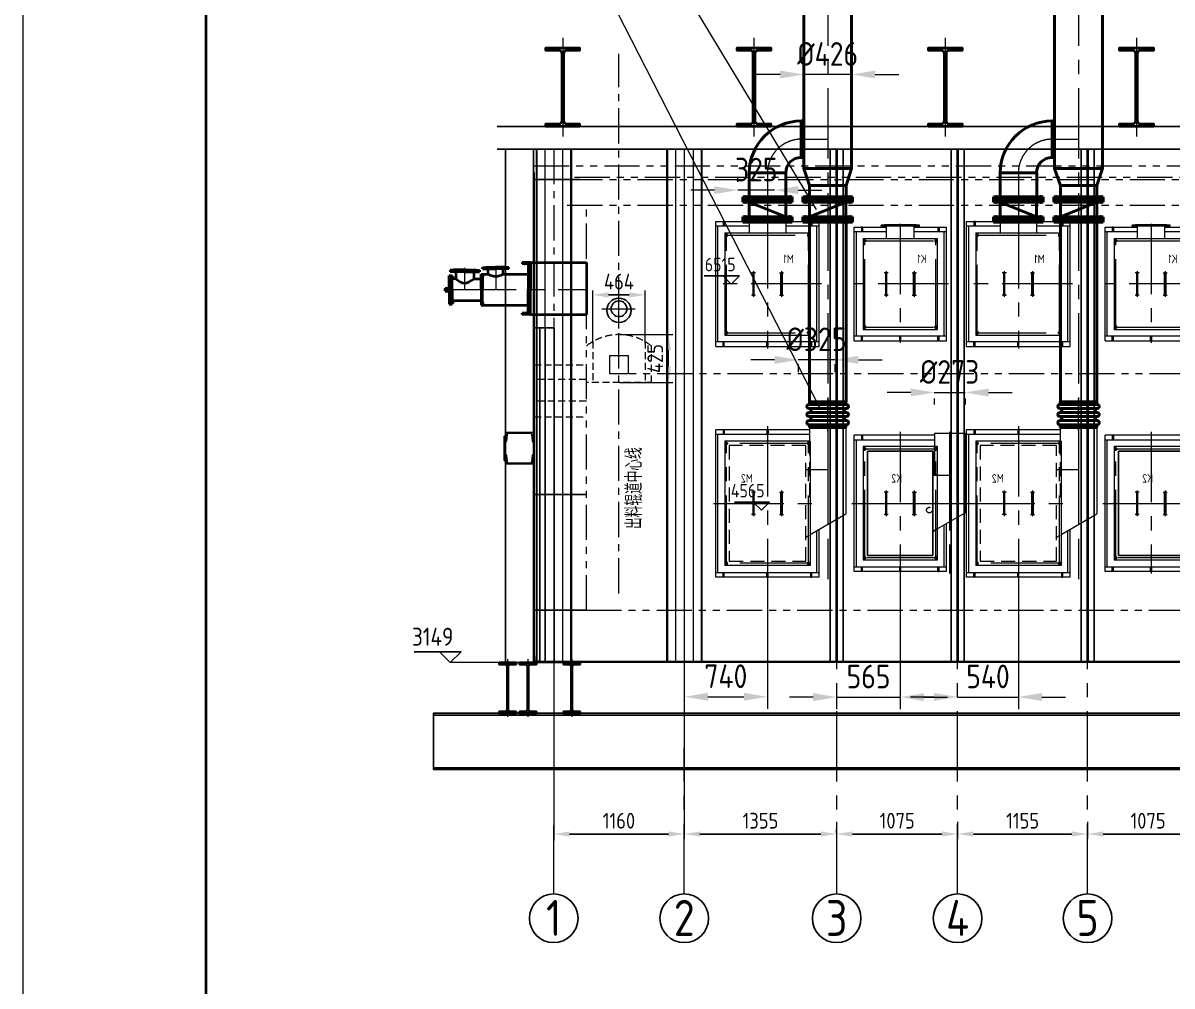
# Model space of a CAD drawing. Header units: millimetres. Extents: x 188205 to 604756, y -401673 to 15123.
# Drawn here: x 342389 to 352602, y -213752 to -205191 of the extents above; entities that cross this region are included whole.
import ezdxf
from ezdxf.enums import TextEntityAlignment as Align

# ---------------------------------------------------------------- set-up
doc = ezdxf.new("R2010")
doc.units = ezdxf.units.MM
doc.header["$LTSCALE"] = 500
for name, pattern in [('CENTER', [2, 1.25, -0.25, 0.25, -0.25]), ('CONTINOUS', [0]), ('DASHED2', [0.375, 0.25, -0.125]), ('DASHEDX2', [38.1, 25.4, -12.7]), ('PHANTOM2', [1.25, 0.625, -0.125, 0.125, -0.125, 0.125, -0.125])]:
    doc.linetypes.add(name, pattern=pattern)
for name, color, linetype, lineweight in [('2D', 4, 'PHANTOM2', 20), ('BIAOZHU', 3, 'Continuous', 25), ('gas', 2, 'Continuous', 50), ('POU', 4, 'Continuous', 20), ('SHI', 7, 'Continuous', 40), ('SW', 8, 'Continuous', 20), ('WEN', 3, 'Continuous', 20), ('XI', 2, 'Continuous', 20), ('XU', 6, 'DASHED2', 20), ('ZHONG', 1, 'CENTER', 20), ('中心线', 1, 'CENTER', 18), ('虚线', 3, 'DASHEDX2', 25)]:
    doc.layers.add(name, color=color, linetype=linetype, lineweight=lineweight)
doc.layers.add('GB', color=3, linetype='Continuous')
doc.layers.add('HAN', color=9, linetype='Continuous')
doc.styles.add('GB', font='gbenor.shx', dxfattribs={"bigfont": 'gbcbig.shx'})
doc.dimstyles.new('ISO-25$0', dxfattribs={"dimscale": 40, "dimtxt": 3.5, "dimasz": 3.5, "dimexe": 1, "dimexo": 0.2, "dimgap": 1.2, "dimtad": 1, "dimtoh": 1, "dimdec": 1, "dimzin": 9, "dimdsep": 46, "dimtxsty": 'GB', "dimcen": 0, "dimclrd": 3, "dimclre": 3, "dimclrt": 256, "dimadec": 0, "dimazin": 2, "dimtfac": 1, "dimtdec": 1, "dimtix": 1, "dimtmove": 0, "dimatfit": 3, "dimldrblk": 'DOTSMALL', "dimfxl": 0, "dimlwd": -1, "dimlwe": 20, "dimarcsym": 0})
doc.dimstyles.new('ISO-60', dxfattribs={"dimscale": 60, "dimtxt": 3.5, "dimasz": 3.5, "dimexe": 1.8, "dimexo": 1.25, "dimgap": 1.3, "dimtad": 1, "dimrnd": 1, "dimdsep": 46, "dimtxsty": 'GB', "dimcen": 0, "dimclrd": 3, "dimclre": 3, "dimclrt": 256, "dimadec": 0, "dimazin": 0, "dimtfac": 1, "dimtix": 1, "dimtmove": 0, "dimatfit": 3, "dimldrblk": 'DOTSMALL', "dimfxl": 0, "dimlwd": 20, "dimlwe": 20, "dimarcsym": 0})
pattern_1 = [(45, (-1073.1666, -462.3768), (-2.245064, 2.245064), [])]
pattern_2 = [(45, (-3886.8455, -2451.773), (-2.245064, 2.245064), [])]

# ---------------------------------------------------------------- blocks, each defined once
blk = doc.blocks.new('A$C6E0666DE')
at = {"layer": '2D'}
for p, q in [((756, 457), (750, 457)), ((756, 57), (750, 57))]:
    blk.add_line(p, q, dxfattribs=at)
at = {"layer": 'GB', "color": 1, "linetype": 'CENTER'}
blk.add_line((0, 247), (18, 247), dxfattribs=at)
at = {"layer": 'SHI'}
for p, q in [((45, 419), (45, 404)), ((175, 419), (45, 419)), ((75, 422), (72, 419)), ((175, 422), (75, 422)), ((175, 422), (275, 422)), ((175, 419), (305, 419)), ((275, 422), (278, 419)), ((305, 419), (305, 404)), ((333, 431), (333, 445)), ((333, 445), (450, 445)), ((333, 431), (450, 431)), ((361, 445), (363, 447)), ((363, 447), (450, 447)), ((384, 383), (384, 431)), ((538, 447), (450, 447)), ((568, 445), (450, 445)), ((568, 431), (450, 431)), ((517, 383), (517, 431)), ((540, 445), (538, 447)), ((568, 431), (568, 445)), ((760, 487), (685, 487)), ((685, 487), (685, 475)), ((738, 475), (685, 475)), ((738, 475), (738, 247)), ((750, 487), (750, 247)), ((760, 487), (1256, 487)), ((760, 487), (760, 247)), ((1256, 487), (1256, 27)), ((38, 247), (38, 374)), ((38, 374), (62, 374)), ((175, 404), (45, 404)), ((48, 247), (48, 374)), ((50, 247), (50, 374)), ((62, 247), (62, 374)), ((96, 344), (62, 344)), ((96, 404), (96, 344)), ((175, 404), (305, 404)), ((255, 404), (255, 344)), ((255, 344), (320, 344)), ((320, 247), (320, 383)), ((320, 383), (330, 383)), ((330, 247), (330, 383)), ((330, 247), (330, 383)), ((330, 247), (330, 374)), ((332, 383), (332, 247)), ((332, 383), (384, 383)), ((332, 359), (332, 374)), ((517, 383), (738, 383)), ((1, 258), (2, 260)), ((1, 258), (1, 247)), ((1, 236), (1, 247)), ((1, 236), (2, 233)), ((2, 260), (7, 260)), ((2, 233), (7, 233)), ((8, 258), (7, 260)), ((8, 236), (7, 233)), ((8, 260), (38, 260)), ((8, 247), (8, 260)), ((8, 233), (8, 247)), ((8, 233), (38, 233)), ((38, 247), (38, 119)), ((48, 247), (48, 119)), ((50, 247), (50, 119)), ((62, 247), (62, 119)), ((320, 247), (320, 110)), ((330, 247), (330, 110)), ((330, 247), (330, 110)), ((330, 247), (330, 120)), ((332, 110), (332, 247)), ((738, 39), (738, 247)), ((760, 27), (760, 247)), ((38, 119), (62, 119)), ((62, 150), (320, 150)), ((320, 110), (330, 110)), ((332, 135), (332, 120)), ((332, 110), (738, 110)), ((738, 39), (685, 39)), ((685, 27), (685, 39)), ((760, 27), (685, 27)), ((750, 27), (750, 99)), ((760, 27), (1256, 27))]:
    blk.add_line(p, q, dxfattribs=at)
for points in [[(96, 344), (175, 303), (255, 344)], [(384, 383), (450, 366), (517, 383)]]:
    blk.add_spline(points, degree=3, dxfattribs=at)
at = {"layer": 'ZHONG'}
for p, q in [((63, 426), (63, 396)), ((175, 247), (175, 440)), ((288, 426), (288, 396)), ((450, 459), (450, 247)), ((6, 247), (1268, 247))]:
    blk.add_line(p, q, dxfattribs=at)
at = {"layer": 'ZHONG', "ltscale": 0.2}
for p, q in [((350, 424), (350, 451)), ((550, 424), (550, 451)), ((28, 362), (81, 362)), ((311, 367), (349, 367)), ((28, 132), (81, 132)), ((311, 127), (349, 127))]:
    blk.add_line(p, q, dxfattribs=at)
at = {"layer": 'ZHONG', "ltscale": 0.3}
for p, q in [((705, 497), (705, 464)), ((705, 17), (705, 50))]:
    blk.add_line(p, q, dxfattribs=at)
blk = doc.blocks.new('zll')
at = {"layer": 'SHI'}
blk.add_lwpolyline([(166972, 60829), (166897, 60829), (166897, 60843), (166948, 60843, 0.414214), (166968, 60863), (166968, 61245, 0.414214), (166948, 61265), (166897, 61265), (166897, 61279), (166972, 61279), (167047, 61279), (167047, 61265), (166997, 61265, 0.414214), (166977, 61245), (166977, 60863, 0.414214), (166997, 60843), (167047, 60843), (167047, 60829)], format="xyb", close=True, dxfattribs=at)
at = {"layer": 'ZHONG'}
blk.add_line((166972, 61311), (166972, 60797), dxfattribs=at)
blk = doc.blocks.new('*D599')
at = {"layer": 'BIAOZHU', "color": 3, "linetype": 'ByBlock', "lineweight": 20}
for p, q in [((347454, -208036), (347454, -207568)), ((347918, -208036), (347918, -207568))]:
    blk.add_line(p, q, dxfattribs=at)
at = {"layer": 'BIAOZHU', "color": 3}
blk.add_line((347778, -207608), (347594, -207608), dxfattribs=at)
for points in [[(347594, -207585), (347594, -207632), (347454, -207608)], [(347778, -207585), (347778, -207632), (347918, -207608)]]:
    blk.add_solid(points, dxfattribs=at)
at = {"layer": 'Defpoints', "color": 0}
for p in [(347454, -207608), (347454, -208044), (347918, -208044)]:
    blk.add_point(p, dxfattribs=at)
at = {"layer": 'BIAOZHU', "insert": (347686, -207490), "char_height": 140, "attachment_point": 5, "style": 'GB'}
blk.add_mtext('464', dxfattribs=at)
blk = doc.blocks.new('_DotSmall')
at = {"color": 0, "linetype": 'ByBlock', "const_width": 0.5}
blk.add_lwpolyline([(-0.0625, 0, 1), (0.0625, 0, 1)], format="xyb", close=True, dxfattribs=at)
blk = doc.blocks.new('dl')
at = {"layer": 'SHI'}
blk.add_lwpolyline([(168936, 74025), (169086, 74025), (169086, 74049), (168970, 74049, -0.414214), (168942, 74077), (168942, 74673, -0.414214), (168970, 74701), (169086, 74701), (169086, 74725), (168936, 74725), (168786, 74725), (168786, 74701), (168901, 74701, -0.414214), (168929, 74673), (168929, 74077, -0.414214), (168901, 74049), (168786, 74049), (168786, 74025)], format="xyb", close=True, dxfattribs=at)
at = {"layer": 'ZHONG'}
blk.add_line((168936, 74813), (168936, 73935), dxfattribs=at)
blk = doc.blocks.new('*D604')
at = {"layer": 'Defpoints', "color": 0}
for p in [(347686, -207961), (348126, -207961), (347686, -208386)]:
    blk.add_point(p, dxfattribs=at)
at = {"layer": 'WEN', "color": 3, "linetype": 'ByBlock', "lineweight": 20}
for p, q in [((347694, -207961), (348166, -207961)), ((347694, -208386), (348166, -208386))]:
    blk.add_line(p, q, dxfattribs=at)
at = {"layer": 'WEN', "color": 3}
blk.add_line((348126, -208246), (348126, -208101), dxfattribs=at)
for points in [[(348103, -208101), (348149, -208101), (348126, -207961)], [(348103, -208246), (348149, -208246), (348126, -208386)]]:
    blk.add_solid(points, dxfattribs=at)
at = {"layer": 'WEN', "insert": (348008, -208174), "char_height": 140, "attachment_point": 5, "rotation": 90, "style": 'GB'}
blk.add_mtext('425', dxfattribs=at)
blk = doc.blocks.new('A$C057B138B')
for p, q in [((545, 841), (545, -3715)), ((552, 841), (552, -3715)), ((623, 841), (623, -3715)), ((781, 841), (781, -3715)), ((852, 841), (852, -3715)), ((859, 841), (859, -3715))]:
    blk.add_line(p, q)
at = {"layer": 'ZHONG', "color": 1, "ltscale": 0.5}
blk.add_line((702, 841), (702, -3715), dxfattribs=at)
blk = doc.blocks.new('A$C74004488')
at = {"layer": 'WEN'}
for p, q in [((0, 4556), (314, 4556)), ((0, 0), (314, 0))]:
    blk.add_line(p, q, dxfattribs=at)
blk.add_blockref('A$C057B138B', (-545, 3715))
blk = doc.blocks.new('A$C2D085787')
for p, q in [((-146, 1249), (-146, 539)), ((127, 1249), (-146, 1249)), ((127, 1249), (127, 1128)), ((127, 1229), (430, 1229)), ((430, 1229), (840, 1229)), ((765, 1229), (765, 1189)), ((765, 1229), (775, 1229)), ((775, 1229), (775, 1189)), ((840, 19), (840, 1229)), ((101, 1128), (101, 120)), ((101, 1128), (759, 1128)), ((430, 1189), (127, 1189)), ((840, 1189), (430, 1189)), ((759, 1128), (759, 120)), ((765, 1199), (775, 1199)), ((820, 59), (820, 1189)), ((101, 874), (-9, 874)), ((-9, 874), (-9, 460)), ((101, 396), (-146, 539)), ((20, 19), (20, 443)), ((40, 59), (40, 432)), ((101, 120), (759, 120)), ((840, 59), (20, 59)), ((20, 19), (840, 19)), ((85, 19), (85, 59)), ((95, 49), (85, 49)), ((95, 19), (85, 19)), ((95, 19), (95, 59)), ((425, 19), (425, 59)), ((425, 49), (435, 49)), ((425, 19), (435, 19)), ((435, 19), (435, 59)), ((765, 19), (765, 59)), ((765, 49), (775, 49)), ((765, 19), (775, 19)), ((775, 19), (775, 59))]:
    blk.add_line(p, q)
for points in [[(106, 1112), (115, 1117), (124, 1112), (124, 1102), (115, 1097), (106, 1102)], [(106, 136), (115, 131), (124, 136), (124, 146), (115, 151), (106, 146)], [(754, 136), (745, 131), (736, 136), (736, 146), (745, 151), (754, 146)]]:
    blk.add_lwpolyline(points, close=True)
for points in [[(745, 1117), (736, 1112), (736, 1102), (745, 1097)], [(745, 1117), (754, 1112), (754, 1102), (745, 1097)]]:
    blk.add_lwpolyline(points)
for centre in [(115, 1107), (745, 1107), (115, 141), (745, 141)]:
    blk.add_circle(centre, 9)
at = {"layer": 'SW'}
for p, q in [((299, 724), (299, 524)), ((311, 524), (311, 724)), ((549, 524), (549, 724)), ((561, 724), (561, 524))]:
    blk.add_line(p, q, dxfattribs=at)
for centre, start, end in [((305, 724), 0, 180), ((555, 724), 0, 180), ((305, 524), 180, 0), ((555, 524), 180, 0)]:
    blk.add_arc(centre, 6, start, end, dxfattribs=at)
at = {"layer": 'ZHONG'}
for p, q in [((-9, 1259), (-9, 0)), ((430, 1259), (430, 0)), ((115, 120), (115, 1128)), ((115, 1092), (115, 1127)), ((745, 120), (745, 1128)), ((745, 1092), (745, 1127)), ((101, 1107), (745, 1107)), ((323, 724), (287, 724)), ((305, 738), (305, 510)), ((537, 724), (573, 724)), ((555, 738), (555, 510)), ((429, 624), (-146, 624)), ((860, 624), (15, 624)), ((323, 524), (287, 524)), ((537, 524), (573, 524)), ((101, 141), (745, 141)), ((115, 156), (115, 120)), ((745, 156), (745, 120))]:
    blk.add_line(p, q, dxfattribs=at)
at = {"layer": '虚线'}
for p, q in [((127, 1123), (127, 874)), ((140, 874), (105, 874)), ((140, 374), (106, 393))]:
    blk.add_line(p, q, dxfattribs=at)
blk.add_lwpolyline([(140, 159), (140, 1089), (720, 1089), (720, 159)], close=True, dxfattribs=at)
at = {"layer": 'BIAOZHU', "style": 'GB'}
blk.add_text('K2', height=75, dxfattribs=at).set_placement((413, 809))
blk = doc.blocks.new('A$C16F912A5')
for p, q in [((-217, 1349), (-217, 580)), ((108, 1349), (-217, 1349)), ((108, 1349), (108, 1228)), ((108, 1329), (480, 1329)), ((475, 1329), (475, 1289)), ((475, 1329), (485, 1329)), ((480, 1329), (940, 1329)), ((485, 1329), (485, 1289)), ((865, 1329), (865, 1289)), ((865, 1329), (875, 1329)), ((875, 1329), (875, 1289)), ((940, 19), (940, 1329)), ((101, 1228), (101, 120)), ((101, 1228), (859, 1228)), ((480, 1289), (108, 1289)), ((475, 1299), (485, 1299)), ((940, 1289), (480, 1289)), ((859, 1228), (859, 120)), ((865, 1299), (875, 1299)), ((920, 59), (920, 1289)), ((108, 974), (-55, 974)), ((-55, 974), (-55, 487)), ((101, 396), (-217, 580)), ((20, 19), (20, 443)), ((40, 59), (40, 432)), ((101, 120), (859, 120)), ((940, 59), (20, 59)), ((20, 19), (940, 19)), ((85, 19), (85, 59)), ((95, 49), (85, 49)), ((95, 19), (85, 19)), ((95, 19), (95, 59)), ((475, 19), (475, 59)), ((475, 49), (485, 49)), ((475, 19), (485, 19)), ((485, 19), (485, 59)), ((865, 19), (865, 59)), ((865, 49), (875, 49)), ((865, 19), (875, 19)), ((875, 19), (875, 59))]:
    blk.add_line(p, q)
for points in [[(106, 1212), (115, 1217), (124, 1212), (124, 1202), (115, 1197), (106, 1202)], [(106, 136), (115, 131), (124, 136), (124, 146), (115, 151), (106, 146)], [(854, 136), (845, 131), (836, 136), (836, 146), (845, 151), (854, 146)]]:
    blk.add_lwpolyline(points, close=True)
for points in [[(845, 1217), (836, 1212), (836, 1202), (845, 1197)], [(845, 1217), (854, 1212), (854, 1202), (845, 1197)]]:
    blk.add_lwpolyline(points)
for centre in [(115, 1207), (845, 1207), (115, 141), (845, 141)]:
    blk.add_circle(centre, 9)
at = {"layer": 'SW'}
for p, q in [((349, 774), (349, 574)), ((361, 574), (361, 774)), ((599, 574), (599, 774)), ((611, 774), (611, 574))]:
    blk.add_line(p, q, dxfattribs=at)
for centre, start, end in [((355, 774), 0, 180), ((605, 774), 0, 180), ((355, 574), 180, 0), ((605, 574), 180, 0)]:
    blk.add_arc(centre, 6, start, end, dxfattribs=at)
at = {"layer": 'XU'}
for p, q in [((108, 1228), (108, 674)), ((140, 974), (110, 974)), ((140, 374), (110, 391))]:
    blk.add_line(p, q, dxfattribs=at)
blk.add_lwpolyline([(140, 159), (140, 1189), (820, 1189), (820, 159)], close=True, dxfattribs=at)
at = {"layer": 'ZHONG'}
for p, q in [((-55, 1359), (-55, 0)), ((480, 1359), (480, 0)), ((115, 120), (115, 1228)), ((115, 1192), (115, 1227)), ((845, 120), (845, 1228)), ((845, 1192), (845, 1227)), ((101, 1207), (845, 1207)), ((373, 774), (337, 774)), ((355, 788), (355, 560)), ((587, 774), (623, 774)), ((605, 788), (605, 560)), ((960, 674), (15, 674)), ((373, 574), (337, 574)), ((587, 574), (623, 574)), ((101, 141), (845, 141)), ((115, 156), (115, 120)), ((845, 156), (845, 120))]:
    blk.add_line(p, q, dxfattribs=at)
at = {"layer": 'BIAOZHU', "style": 'GB'}
blk.add_text('M2', height=75, dxfattribs=at).set_placement((610, 859))
blk = doc.blocks.new('A$C7B05743A')
at = {"layer": 'POU'}
h = blk.add_hatch(dxfattribs=at)
h.set_pattern_fill('ANSI31', color=256, style=0)
h.set_pattern_definition(pattern_1)
h.paths.add_polyline_path([(268, 1047), (260, 1047), (260, 1037), (268, 1037)])
h.paths.add_polyline_path([(306, 1037), (306, 1049), (290, 1049), (288, 1047), (286, 1047), (286, 1037)])
h = blk.add_hatch(dxfattribs=at)
h.set_pattern_fill('ANSI31', color=256, style=0)
h.set_pattern_definition(pattern_1)
h.paths.add_polyline_path([(573, 1047), (572, 1047), (570, 1049), (553, 1049), (553, 1037), (573, 1037)])
h.paths.add_polyline_path([(600, 1047), (591, 1047), (591, 1037), (600, 1037)])
for p, q in [((307, 1029), (20, 1029)), ((20, 19), (20, 1029)), ((85, 1029), (85, 989)), ((95, 1029), (85, 1029)), ((95, 1029), (95, 989)), ((260, 1047), (288, 1047)), ((260, 1037), (260, 1047)), ((260, 1037), (600, 1037)), ((268, 1037), (268, 1047)), ((286, 1037), (286, 1047)), ((290, 1049), (288, 1047)), ((290, 1049), (570, 1049)), ((306, 1037), (306, 1049)), ((307, 928), (307, 1037)), ((552, 928), (552, 1037)), ((840, 1029), (552, 1029)), ((553, 1037), (553, 1049)), ((570, 1049), (572, 1047)), ((572, 1047), (600, 1047)), ((573, 1037), (573, 1047)), ((591, 1037), (591, 1047)), ((600, 1037), (600, 1047)), ((765, 1029), (775, 1029)), ((765, 1029), (765, 989)), ((775, 1029), (775, 989)), ((840, 19), (840, 1029)), ((20, 989), (307, 989)), ((40, 59), (40, 989)), ((95, 999), (85, 999)), ((759, 928), (101, 928)), ((101, 928), (101, 120)), ((552, 989), (840, 989)), ((759, 928), (759, 120)), ((765, 999), (775, 999)), ((820, 59), (820, 989)), ((759, 120), (101, 120)), ((20, 59), (840, 59)), ((840, 19), (20, 19)), ((85, 19), (85, 59)), ((95, 49), (85, 49)), ((95, 19), (85, 19)), ((95, 19), (95, 59)), ((425, 19), (425, 59)), ((435, 49), (425, 49)), ((435, 19), (425, 19)), ((435, 19), (435, 59)), ((765, 19), (765, 59)), ((765, 49), (775, 49)), ((765, 19), (775, 19)), ((775, 19), (775, 59))]:
    blk.add_line(p, q)
for points in [[(115, 917), (106, 912), (106, 902), (115, 897)], [(115, 917), (124, 912), (124, 902), (115, 897)]]:
    blk.add_lwpolyline(points)
for points in [[(754, 912), (745, 917), (736, 912), (736, 902), (745, 897), (754, 902)], [(106, 136), (115, 131), (124, 136), (124, 146), (115, 151), (106, 146)], [(754, 136), (745, 131), (736, 136), (736, 146), (745, 151), (754, 146)]]:
    blk.add_lwpolyline(points, close=True)
for centre in [(115, 907), (745, 907), (115, 141), (745, 141)]:
    blk.add_circle(centre, 9)
at = {"layer": 'SW'}
for p, q in [((299, 624), (299, 424)), ((311, 424), (311, 624)), ((549, 424), (549, 624)), ((561, 624), (561, 424))]:
    blk.add_line(p, q, dxfattribs=at)
for centre, start, end in [((305, 624), 0, 180), ((555, 624), 0, 180), ((305, 424), 180, 0), ((555, 424), 180, 0)]:
    blk.add_arc(centre, 6, start, end, dxfattribs=at)
at = {"layer": 'ZHONG'}
for p, q in [((277, 1032), (277, 1053)), ((430, 1059), (430, 0)), ((430, 1032), (430, 1053)), ((582, 1032), (582, 1053)), ((115, 120), (115, 928)), ((115, 892), (115, 927)), ((745, 120), (745, 928)), ((745, 892), (745, 927)), ((759, 907), (115, 907)), ((323, 624), (287, 624)), ((305, 638), (305, 410)), ((537, 624), (573, 624)), ((555, 638), (555, 410)), ((0, 524), (845, 524)), ((323, 424), (287, 424)), ((537, 424), (573, 424)), ((115, 156), (115, 120)), ((759, 141), (115, 141)), ((745, 156), (745, 120))]:
    blk.add_line(p, q, dxfattribs=at)
at = {"layer": 'BIAOZHU', "style": 'GB'}
blk.add_text('K1', height=75, dxfattribs=at).set_placement((196, 709))
blk = doc.blocks.new('A$C7C540FFD')
at = {"layer": 'POU'}
h = blk.add_hatch(dxfattribs=at)
h.set_pattern_fill('ANSI31', color=256, style=0)
h.set_pattern_definition(pattern_2)
h.paths.add_polyline_path([(316, 1149), (295, 1149), (292, 1146), (291, 1146), (291, 1123), (316, 1123)])
h.paths.add_polyline_path([(258, 1123), (269, 1123), (269, 1146), (258, 1146)])
h = blk.add_hatch(dxfattribs=at)
h.set_pattern_fill('ANSI31', color=256, style=0)
h.set_pattern_definition(pattern_2)
h.paths.add_polyline_path([(691, 1123), (703, 1123), (703, 1146), (691, 1146)])
h.paths.add_polyline_path([(669, 1123), (669, 1146), (669, 1146), (666, 1149), (644, 1149), (644, 1123)])
for p, q in [((258, 1129), (20, 1129)), ((20, 19), (20, 1129)), ((85, 1129), (85, 1089)), ((95, 1129), (85, 1129)), ((95, 1129), (95, 1089)), ((258, 1146), (292, 1146)), ((258, 1123), (258, 1146)), ((269, 1123), (269, 1146)), ((291, 1123), (291, 1146)), ((295, 1149), (292, 1146)), ((295, 1149), (666, 1149)), ((316, 1123), (316, 1149)), ((644, 1123), (644, 1149)), ((666, 1149), (669, 1146)), ((669, 1146), (703, 1146)), ((669, 1123), (669, 1146)), ((691, 1123), (691, 1146)), ((703, 1123), (703, 1146)), ((940, 1129), (703, 1129)), ((865, 1129), (875, 1129)), ((865, 1129), (865, 1089)), ((875, 1129), (875, 1089)), ((940, 19), (940, 1129)), ((20, 1089), (318, 1089)), ((40, 59), (40, 1089)), ((95, 1099), (85, 1099)), ((859, 1028), (101, 1028)), ((101, 1028), (101, 120)), ((258, 1123), (703, 1123)), ((283, 1123), (678, 1123)), ((318, 1123), (318, 1028)), ((643, 1123), (643, 1028)), ((643, 1089), (940, 1089)), ((859, 1028), (859, 120)), ((865, 1099), (875, 1099)), ((920, 59), (920, 1089)), ((859, 120), (101, 120)), ((20, 59), (940, 59)), ((940, 19), (20, 19)), ((85, 19), (85, 59)), ((95, 49), (85, 49)), ((95, 19), (85, 19)), ((95, 19), (95, 59)), ((475, 19), (475, 59)), ((485, 49), (475, 49)), ((485, 19), (475, 19)), ((485, 19), (485, 59)), ((865, 19), (865, 59)), ((865, 49), (875, 49)), ((865, 19), (875, 19)), ((875, 19), (875, 59))]:
    blk.add_line(p, q)
for points in [[(115, 1017), (106, 1012), (106, 1002), (115, 997)], [(115, 1017), (124, 1012), (124, 1002), (115, 997)]]:
    blk.add_lwpolyline(points)
for points in [[(854, 1012), (845, 1017), (836, 1012), (836, 1002), (845, 997), (854, 1002)], [(106, 136), (115, 131), (124, 136), (124, 146), (115, 151), (106, 146)], [(854, 136), (845, 131), (836, 136), (836, 146), (845, 151), (854, 146)]]:
    blk.add_lwpolyline(points, close=True)
for centre in [(115, 1007), (845, 1007), (115, 141), (845, 141)]:
    blk.add_circle(centre, 9)
at = {"layer": 'SW'}
for p, q in [((349, 674), (349, 474)), ((361, 474), (361, 674)), ((599, 474), (599, 674)), ((611, 674), (611, 474))]:
    blk.add_line(p, q, dxfattribs=at)
for centre, start, end in [((355, 674), 0, 180), ((605, 674), 0, 180), ((355, 474), 180, 0), ((605, 474), 180, 0)]:
    blk.add_arc(centre, 6, start, end, dxfattribs=at)
at = {"layer": 'ZHONG'}
for p, q in [((280, 1114), (280, 1156)), ((480, 1159), (480, 0)), ((480, 1114), (480, 1156)), ((680, 1114), (680, 1156)), ((115, 120), (115, 1028)), ((115, 992), (115, 1027)), ((845, 120), (845, 1028)), ((845, 992), (845, 1027)), ((859, 1007), (115, 1007)), ((373, 674), (337, 674)), ((355, 688), (355, 460)), ((587, 674), (623, 674)), ((605, 688), (605, 460)), ((0, 574), (945, 574)), ((373, 474), (337, 474)), ((587, 474), (623, 474)), ((115, 156), (115, 120)), ((859, 141), (115, 141)), ((845, 156), (845, 120))]:
    blk.add_line(p, q, dxfattribs=at)
at = {"layer": 'BIAOZHU', "style": 'GB'}
blk.add_text('M1', height=75, dxfattribs=at).set_placement((246, 759))
blk = doc.blocks.new('正标高')
at = {"layer": 'BIAOZHU'}
for p, q in [((-2.4, 2.4), (8, 2.4)), ((-2.4, 2.4), (0, 0)), ((2.4, 2.4), (0, 0))]:
    blk.add_line(p, q, dxfattribs=at)
at = {"layer": 'BIAOZHU', "style": 'GB'}
blk.add_attdef('1000', (-0.7624, 3.76), '', height=4, dxfattribs=at)
at = {"layer": 'BIAOZHU', "style": 'GB', "flags": 10}
blk.add_attdef('+', (-3.12, 3.76), '', height=4, dxfattribs=at)
blk = doc.blocks.new('蝶阀-DN300')
at = {"linetype": 'CONTINOUS'}
for p, q in [((-220, 226), (220, 226)), ((-220, 226), (-220, 178)), ((220, 226), (220, 178)), ((-220, 202), (220, 202)), ((-220, 178), (220, 178)), ((-162, 178), (-162, 48)), ((-162, 178), (162, 48)), ((162, 178), (162, 48)), ((-220, 48), (220, 48)), ((-220, 48), (-220, 0)), ((-220, 24), (220, 24)), ((-220, 0), (220, 0)), ((220, 48), (220, 0))]:
    blk.add_line(p, q, dxfattribs=at)
at = {"layer": '中心线', "ltscale": 0.04}
for p, q in [((-198, 239), (-198, 164)), ((198, 239), (198, 164)), ((-198, -13), (-198, 62)), ((198, -13), (198, 62))]:
    blk.add_line(p, q, dxfattribs=at)
at = {"layer": '中心线', "ltscale": 0.1}
blk.add_line((0, 258), (0, -52), dxfattribs=at)
blk = doc.blocks.new('波纹管-DN300')
at = {"linetype": 'CONTINOUS'}
for p, q in [((162, 228), (-163, 228)), ((-163, 228), (-163, 204)), ((162, 228), (162, 204)), ((-163, 23), (-163, 0)), ((162, 0), (-163, 0)), ((162, 23), (162, 0))]:
    blk.add_line(p, q, dxfattribs=at)
at = {"ltscale": 0.5}
for p, q in [((-166, 204), (0, 204)), ((-166, 168), (0, 168)), ((-166, 132), (0, 132)), ((166, 204), (0, 204)), ((166, 168), (0, 168)), ((166, 132), (0, 132)), ((-166, 96), (0, 96)), ((-166, 60), (0, 60)), ((-166, 23), (0, 23)), ((166, 96), (0, 96)), ((166, 60), (0, 60)), ((166, 23), (0, 23))]:
    blk.add_line(p, q, dxfattribs=at)
for centre, major_axis, start_param, end_param in [((-166, 186), (-0.4, 18.1), -0.023739, 3.117854), ((-166, 114), (-0.4, 18.1), -0.023739, 3.117854), ((-166, 150), (-0.2, 18.1), 3.129948, 6.271541), ((166, 150), (-0.4, 18.1), -0.023739, 3.117854), ((166, 186), (-0.2, 18.1), 3.129948, 6.271541), ((166, 114), (-0.2, 18.1), 3.129948, 6.271541), ((-166, 42), (-0.4, 18.1), -0.023739, 3.117854), ((-166, 78), (0.5, 18.1), 3.166909, 6.308502), ((166, 78), (0.6, 18.1), 0.034016, 3.175609), ((166, 42), (-0.2, 18.1), 3.129948, 6.271541)]:
    blk.add_ellipse(centre, major_axis=major_axis, ratio=1, start_param=start_param, end_param=end_param, dxfattribs=at)
at = {"layer": 'ZHONG', "linetype": 'CONTINOUS'}
blk.add_line((0, -31), (0, 254), dxfattribs=at)
blk = doc.blocks.new('gas-b2')
for p, q in [((857, 1454), (857, 575)), ((1283, 1454), (1283, 575)), ((857, 575), (857, -262)), ((1283, 575), (1283, -262)), ((835, 163), (835, -162)), ((835, 163), (857, 163)), ((835, -162), (857, -162)), ((373, -300), (373, -512)), ((373, -300), (698, -300)), ((698, -300), (698, -512)), ((1283, -262), (857, -262)), ((908, -412), (857, -262)), ((1233, -412), (1283, -262)), ((908, -412), (908, -512)), ((1233, -412), (908, -412)), ((1233, -412), (1233, -512)), ((908, -738), (908, -2335)), ((1233, -738), (1233, -2335))]:
    blk.add_line(p, q)
for radius in [462, 138]:
    blk.add_arc((835, -300), radius, 90, 180)
at = {"layer": 'ZHONG', "linetype": 'CENTER'}
for p, q in [((1070, 1454), (1070, -2562)), ((535, -300), (535, -1049))]:
    blk.add_line(p, q, dxfattribs=at)
at = {"layer": 'ZHONG'}
blk.add_line((835, 0), (1070, 0), dxfattribs=at)
blk.add_arc((835, -300), 300, 90, 180, dxfattribs=at)
for name, p in [('蝶阀-DN300', (535, -738)), ('波纹管-DN300', (1070, -2562))]:
    blk.add_blockref(name, p)
at = {"xscale": -1}
blk.add_blockref('蝶阀-DN300', (1070, -738), dxfattribs=at)
blk = doc.blocks.new('*D574')
at = {"layer": 'Defpoints', "color": 0}
for p in [(349328, -205649), (349328, -205649), (349754, -205649)]:
    blk.add_point(p, dxfattribs=at)
at = {"layer": 'WEN', "color": 3, "lineweight": 20}
for p, q in [((349328, -205574), (349328, -205541)), ((349754, -205574), (349754, -205541)), ((349118, -205649), (348908, -205649)), ((349754, -205649), (349328, -205649)), ((349964, -205649), (350174, -205649))]:
    blk.add_line(p, q, dxfattribs=at)
at = {"layer": 'WEN', "color": 3}
for points in [[(349118, -205614), (349118, -205684), (349328, -205649)], [(349964, -205614), (349964, -205684), (349754, -205649)]]:
    blk.add_solid(points, dxfattribs=at)
at = {"layer": 'WEN', "insert": (349541, -205466), "char_height": 210, "attachment_point": 5, "style": 'GB'}
blk.add_mtext('%%c426', dxfattribs=at)
blk = doc.blocks.new('*D575')
at = {"layer": 'Defpoints', "color": 0}
for p in [(349279, -208149), (349279, -208186), (349604, -208149)]:
    blk.add_point(p, dxfattribs=at)
at = {"layer": 'WEN', "color": 3, "lineweight": 20}
for p, q in [((349069, -208186), (348859, -208186)), ((349604, -208186), (349279, -208186)), ((349279, -208224), (349279, -208294)), ((349604, -208224), (349604, -208294)), ((349814, -208186), (350024, -208186))]:
    blk.add_line(p, q, dxfattribs=at)
at = {"layer": 'WEN', "color": 3}
for points in [[(349069, -208151), (349069, -208221), (349279, -208186)], [(349814, -208151), (349814, -208221), (349604, -208186)]]:
    blk.add_solid(points, dxfattribs=at)
at = {"layer": 'WEN', "insert": (349441, -208003), "char_height": 210, "attachment_point": 5, "style": 'GB'}
blk.add_mtext('%%c325', dxfattribs=at)
blk = doc.blocks.new('*D576')
at = {"layer": 'Defpoints', "color": 0}
for p in [(348744, -206677), (348744, -206677), (349069, -206677)]:
    blk.add_point(p, dxfattribs=at)
at = {"layer": 'WEN', "color": 3, "lineweight": 20}
for p, q in [((348744, -206602), (348744, -206569)), ((348534, -206677), (348324, -206677)), ((349069, -206677), (348744, -206677)), ((349279, -206677), (349489, -206677)), ((349069, -206752), (349069, -206785))]:
    blk.add_line(p, q, dxfattribs=at)
at = {"layer": 'WEN', "color": 3}
for points in [[(348534, -206642), (348534, -206712), (348744, -206677)], [(349279, -206642), (349279, -206712), (349069, -206677)]]:
    blk.add_solid(points, dxfattribs=at)
at = {"layer": 'WEN', "insert": (348906, -206494), "char_height": 210, "attachment_point": 5, "style": 'GB'}
blk.add_mtext('325', dxfattribs=at)
blk = doc.blocks.new('*D577')
at = {"layer": 'Defpoints', "color": 0}
for p in [(350489, -208454), (350762, -208454), (350762, -208476)]:
    blk.add_point(p, dxfattribs=at)
at = {"layer": 'WEN', "color": 3, "lineweight": 20}
for p, q in [((350279, -208476), (350069, -208476)), ((350489, -208476), (350762, -208476)), ((350489, -208529), (350489, -208584)), ((350762, -208529), (350762, -208584)), ((350972, -208476), (351182, -208476))]:
    blk.add_line(p, q, dxfattribs=at)
at = {"layer": 'WEN', "color": 3}
for points in [[(350279, -208441), (350279, -208511), (350489, -208476)], [(350972, -208441), (350972, -208511), (350762, -208476)]]:
    blk.add_solid(points, dxfattribs=at)
at = {"layer": 'WEN', "insert": (350625, -208293), "char_height": 210, "attachment_point": 5, "style": 'GB'}
blk.add_mtext('%%c273', dxfattribs=at)
blk = doc.blocks.new('A$C7B3D596B')
at = {"layer": 'HAN'}
for p, q in [((0, 4556), (0, 0)), ((0, 4556), (116, 4556)), ((54, 4556), (54, 0)), ((62, 4556), (62, 0)), ((116, 4556), (116, 0)), ((0, 0), (116, 0))]:
    blk.add_line(p, q, dxfattribs=at)
at = {"layer": 'ZHONG', "color": 1}
blk.add_line((58, 4556), (58, 0), dxfattribs=at)
blk = doc.blocks.new('*D578')
at = {"layer": 'BIAOZHU', "color": 3, "linetype": 'ByBlock', "lineweight": 20}
for p, q in [((347106, -210867), (347106, -212441)), ((348266, -210867), (348266, -212441))]:
    blk.add_line(p, q, dxfattribs=at)
at = {"layer": 'BIAOZHU', "color": 3}
blk.add_line((348126, -212401), (347246, -212401), dxfattribs=at)
for points in [[(347246, -212378), (347246, -212424), (347106, -212401)], [(348126, -212378), (348126, -212424), (348266, -212401)]]:
    blk.add_solid(points, dxfattribs=at)
at = {"layer": 'Defpoints', "color": 0}
for p in [(347106, -210859), (348266, -210859), (347106, -212401)]:
    blk.add_point(p, dxfattribs=at)
at = {"layer": 'BIAOZHU', "insert": (347686, -212283), "char_height": 140, "attachment_point": 5, "style": 'GB'}
blk.add_mtext('1160', dxfattribs=at)
blk = doc.blocks.new('序号')
at = {"layer": 'BIAOZHU'}
blk.add_circle((0, -5.4), 5.4, dxfattribs=at)
at = {"layer": 'BIAOZHU', "style": 'GB', "flags": 8}
blk.add_attdef('序号', text='', height=8, dxfattribs=at).set_placement((0, -5.48), align=Align.MIDDLE)
blk = doc.blocks.new('*D579')
at = {"layer": 'BIAOZHU', "color": 3, "linetype": 'ByBlock', "lineweight": 20}
for p, q in [((349621, -212294), (349621, -212441)), ((350696, -212294), (350696, -212441))]:
    blk.add_line(p, q, dxfattribs=at)
at = {"layer": 'BIAOZHU', "color": 3}
blk.add_line((350556, -212401), (349761, -212401), dxfattribs=at)
for points in [[(349761, -212378), (349761, -212424), (349621, -212401)], [(350556, -212378), (350556, -212424), (350696, -212401)]]:
    blk.add_solid(points, dxfattribs=at)
at = {"layer": 'Defpoints', "color": 0}
for p in [(349621, -212286), (350696, -212286), (349621, -212401)]:
    blk.add_point(p, dxfattribs=at)
at = {"layer": 'BIAOZHU', "insert": (350159, -212283), "char_height": 140, "attachment_point": 5, "style": 'GB'}
blk.add_mtext('1075', dxfattribs=at)
blk = doc.blocks.new('*D580')
at = {"layer": 'BIAOZHU', "color": 3, "linetype": 'ByBlock', "lineweight": 20}
for p, q in [((348266, -212393), (348266, -212361)), ((349621, -212393), (349621, -212361))]:
    blk.add_line(p, q, dxfattribs=at)
at = {"layer": 'BIAOZHU', "color": 3}
blk.add_line((349481, -212401), (348406, -212401), dxfattribs=at)
for points in [[(348406, -212378), (348406, -212424), (348266, -212401)], [(349481, -212378), (349481, -212424), (349621, -212401)]]:
    blk.add_solid(points, dxfattribs=at)
at = {"layer": 'Defpoints', "color": 0}
for p in [(348266, -212401), (348266, -212401), (349621, -212401)]:
    blk.add_point(p, dxfattribs=at)
at = {"layer": 'BIAOZHU', "insert": (348944, -212283), "char_height": 140, "attachment_point": 5, "style": 'GB'}
blk.add_mtext('1355', dxfattribs=at)
blk = doc.blocks.new('*D581')
at = {"layer": 'BIAOZHU', "color": 3, "linetype": 'ByBlock', "lineweight": 20}
for p, q in [((351851, -212294), (351851, -212441)), ((352926, -212294), (352926, -212441))]:
    blk.add_line(p, q, dxfattribs=at)
at = {"layer": 'BIAOZHU', "color": 3}
blk.add_line((352786, -212401), (351991, -212401), dxfattribs=at)
for points in [[(351991, -212378), (351991, -212424), (351851, -212401)], [(352786, -212378), (352786, -212424), (352926, -212401)]]:
    blk.add_solid(points, dxfattribs=at)
at = {"layer": 'Defpoints', "color": 0}
for p in [(351851, -212286), (352926, -212286), (351851, -212401)]:
    blk.add_point(p, dxfattribs=at)
at = {"layer": 'BIAOZHU', "insert": (352389, -212283), "char_height": 140, "attachment_point": 5, "style": 'GB'}
blk.add_mtext('1075', dxfattribs=at)
blk = doc.blocks.new('*D582')
at = {"layer": 'BIAOZHU', "color": 3, "linetype": 'ByBlock', "lineweight": 20}
for p, q in [((350696, -212393), (350696, -212361)), ((351851, -212393), (351851, -212361))]:
    blk.add_line(p, q, dxfattribs=at)
at = {"layer": 'BIAOZHU', "color": 3}
blk.add_line((351711, -212401), (350836, -212401), dxfattribs=at)
for points in [[(350836, -212378), (350836, -212424), (350696, -212401)], [(351711, -212378), (351711, -212424), (351851, -212401)]]:
    blk.add_solid(points, dxfattribs=at)
at = {"layer": 'Defpoints', "color": 0}
for p in [(350696, -212401), (350696, -212401), (351851, -212401)]:
    blk.add_point(p, dxfattribs=at)
at = {"layer": 'BIAOZHU', "insert": (351274, -212283), "char_height": 140, "attachment_point": 5, "style": 'GB'}
blk.add_mtext('1155', dxfattribs=at)
blk = doc.blocks.new('*D596')
at = {"layer": 'Defpoints', "color": 0}
for p in [(350186, -209811), (349621, -210985), (350186, -211184)]:
    blk.add_point(p, dxfattribs=at)
at = {"layer": 'WEN', "color": 3, "lineweight": 20}
for p, q in [((350186, -209886), (350186, -211292)), ((349621, -211060), (349621, -211292)), ((349411, -211184), (349201, -211184)), ((349621, -211184), (350186, -211184)), ((350396, -211184), (350606, -211184))]:
    blk.add_line(p, q, dxfattribs=at)
at = {"layer": 'WEN', "color": 3}
for points in [[(349411, -211149), (349411, -211219), (349621, -211184)], [(350396, -211149), (350396, -211219), (350186, -211184)]]:
    blk.add_solid(points, dxfattribs=at)
at = {"layer": 'WEN', "insert": (349904, -211001), "char_height": 210, "attachment_point": 5, "style": 'GB'}
blk.add_mtext('565', dxfattribs=at)
blk = doc.blocks.new('*D597')
at = {"layer": 'Defpoints', "color": 0}
for p in [(351236, -209911), (350696, -211184), (351236, -211183)]:
    blk.add_point(p, dxfattribs=at)
at = {"layer": 'WEN', "color": 3, "lineweight": 20}
for p, q in [((351236, -209986), (351236, -211291)), ((350696, -211109), (350696, -211075)), ((350486, -211183), (350276, -211183)), ((350696, -211183), (351236, -211183)), ((351446, -211183), (351656, -211183))]:
    blk.add_line(p, q, dxfattribs=at)
at = {"layer": 'WEN', "color": 3}
for points in [[(350486, -211148), (350486, -211218), (350696, -211183)], [(351446, -211148), (351446, -211218), (351236, -211183)]]:
    blk.add_solid(points, dxfattribs=at)
at = {"layer": 'WEN', "insert": (350966, -211000), "char_height": 210, "attachment_point": 5, "style": 'GB'}
blk.add_mtext('540', dxfattribs=at)
blk = doc.blocks.new('*D598')
at = {"layer": 'Defpoints', "color": 0}
for p in [(349006, -209835), (348266, -211168), (349006, -211181)]:
    blk.add_point(p, dxfattribs=at)
at = {"layer": 'WEN', "color": 3, "lineweight": 20}
for p, q in [((349006, -209910), (349006, -211289)), ((348476, -211181), (348796, -211181)), ((348266, -211243), (348266, -211289))]:
    blk.add_line(p, q, dxfattribs=at)
at = {"layer": 'WEN', "color": 3}
for points in [[(348476, -211146), (348476, -211216), (348266, -211181)], [(348796, -211146), (348796, -211216), (349006, -211181)]]:
    blk.add_solid(points, dxfattribs=at)
at = {"layer": 'WEN', "insert": (348636, -210998), "char_height": 210, "attachment_point": 5, "style": 'GB'}
blk.add_mtext('740', dxfattribs=at)

msp = doc.modelspace()

# ---------------------------------------------------------------- linework, layer by layer
at = {"linetype": 'Continuous'}
for p, q in [((368667.215, -206111.413), (346602.215, -206111.413)), ((368667.215, -206311.413), (346602.215, -206311.413)), ((347336.215, -206581.413), (346931.215, -206581.413))]:
    msp.add_line(p, q, dxfattribs=at)
for p, q in [((346676.215, -206311.413), (346676.215, -210877.42)), ((346926.215, -206311.413), (346926.215, -210877.42)), ((346931.215, -210862.42), (346931.215, -206521.413)), ((346931.215, -207901.413), (347110.215, -207901.413)), ((346981.215, -207901.413), (346981.215, -210867.42)), ((347031.215, -207901.413), (347031.215, -210867.42)), ((347110.215, -207901.413), (347110.215, -210867.42)), ((346676.215, -208863.406), (346664.215, -208863.406)), ((346664.215, -209079.406), (346664.215, -208863.406)), ((346676.215, -208913.406), (346676.215, -208863.406)), ((346676.215, -208863.406), (346676.215, -209079.406)), ((346676.215, -209079.406), (346664.215, -209079.406)), ((347396.215, -209381.413), (346926.215, -209381.413)), ((347396.215, -210411.413), (346926.215, -210411.413)), ((347256.215, -210877.42), (346665.215, -210877.42)), ((346931.215, -210862.42), (346925.215, -210862.42)), ((347276.215, -210867.42), (346936.215, -210867.42)), ((346936.215, -210867.42), (346936.215, -210877.42)), ((346036.215, -211327.42), (346036.215, -211827.42)), ((370516.215, -211327.42), (346036.215, -211327.42)), ((347391.215, -211327.42), (346036.215, -211327.42)), ((368144.806, -211343.42), (346036.215, -211343.42)), ((347391.215, -211343.42), (346036.215, -211343.42)), ((348135.215, -211327.42), (347881.215, -211327.42)), ((348135.215, -211343.42), (347881.215, -211343.42)), ((352493.215, -211327.42), (349177.215, -211327.42)), ((352493.215, -211343.42), (349177.215, -211343.42)), ((370516.215, -211811.42), (346036.215, -211811.42)), ((370516.215, -211827.42), (346036.215, -211827.42))]:
    msp.add_line(p, q)
for points in [[(346926.215, -208913.406), (346923.141, -208913.406, -0.385313586), (346916.873, -208907.733), (346911.116, -208850.162, 0.385313586), (346898.678, -208838.906), (346703.752, -208838.906, 0.385313586), (346691.314, -208850.162), (346685.557, -208907.733, -0.385313586), (346679.289, -208913.406), (346676.215, -208913.406), (346676.215, -208831.406), (346926.215, -208831.406)], [(346926.215, -209029.406), (346923.141, -209029.406, 0.385313586), (346916.873, -209035.079), (346911.116, -209092.65, -0.385313586), (346898.678, -209103.906), (346703.752, -209103.906, -0.385313586), (346691.314, -209092.65), (346685.557, -209035.079, 0.385313586), (346679.289, -209029.406), (346676.215, -209029.406), (346676.215, -209111.406), (346926.215, -209111.406)], [(346931.215, -210867.42), (346981.215, -210867.42), (346981.215, -210864.753, 0.414213562), (346979.882, -210863.42), (346940.715, -210863.42, -0.414213562), (346935.215, -210857.92), (346935.215, -210818.753, 0.414213562), (346933.882, -210817.42), (346931.215, -210817.42)]]:
    msp.add_lwpolyline(points, format="xyb", close=True)
for centre, radius in [((347686.215, -207745.451), 108.505), ((347686.215, -207731.413), 70)]:
    msp.add_circle(centre, radius)
at = {"layer": '2D'}
for p, q in [((346931.215, -206461.413), (368121.215, -206461.413)), ((347226.215, -206581.413), (368121.215, -206581.413)), ((347292.215, -206561.413), (368417.215, -206561.413)), ((347226.215, -206811.413), (368121.215, -206811.413)), ((347396.215, -210411.413), (347396.215, -206811.413)), ((367714.215, -208311.406), (347686.273, -208311.406)), ((347396.215, -210411.413), (367947.215, -210411.413))]:
    msp.add_line(p, q, dxfattribs=at)
msp.add_lwpolyline([(347768.773, -208311.406), (347603.773, -208311.406), (347603.773, -208146.406), (347768.773, -208146.406)], close=True, dxfattribs=at)
at = {"layer": 'BIAOZHU', "color": 3, "linetype": 'ByBlock', "lineweight": 20}
msp.add_line((347106.215, -210867.413), (347106.215, -212458.125), dxfattribs=at)
at = {"layer": 'SHI'}
msp.add_lwpolyline([(344013.636, -230921.632), (396403.636, -230921.632), (396403.636, -193611.632), (344013.636, -193611.632)], close=True, dxfattribs=at)
at = {"layer": 'SW'}
for p, q in [((348109.215, -206311.413), (348109.215, -210867.413)), ((348116.215, -206311.413), (348116.215, -210867.413)), ((348187.215, -206311.413), (348187.215, -210867.413)), ((348345.215, -206311.413), (348345.215, -210867.413)), ((348416.215, -206311.413), (348416.215, -210867.413)), ((348423.215, -206311.413), (348423.215, -210867.413))]:
    msp.add_line(p, q, dxfattribs=at)
at = {"layer": 'SW', "color": 1, "ltscale": 0.5}
msp.add_line((348266.215, -206311.413), (348266.215, -210867.413), dxfattribs=at)
at = {"layer": 'WEN'}
for p, q in [((349441.212, -206849.474), (346491.895, -201955.035)), ((349475.423, -208618.304), (346501.689, -202806.364)), ((368667.215, -210877.42), (346186.012, -210877.42)), ((368411.215, -210867.413), (346926.215, -210867.413))]:
    msp.add_line(p, q, dxfattribs=at)
at = {"layer": 'XI'}
msp.add_lwpolyline([(342388.636, -231571.632), (397053.636, -231571.632), (397053.636, -192961.632), (342388.636, -192961.632)], close=True, dxfattribs=at)
at = {"layer": 'XU', "ltscale": 0.5}
for p, q in [((347454.354, -208023.21), (347454.354, -208386.213)), ((347918.354, -208023.544), (347918.354, -208386.213)), ((347976.31, -208386.213), (347976.31, -208063.2)), ((346931.215, -208231.413), (347396.215, -208231.413)), ((347396.215, -208359.045), (346931.215, -208359.045)), ((347976.31, -208386.213), (347396.354, -208386.213)), ((347396.215, -208554.365), (346931.215, -208554.365)), ((346931.215, -208691.413), (347396.215, -208691.413))]:
    msp.add_line(p, q, dxfattribs=at)
at = {"layer": 'XU'}
msp.add_circle((350445.212, -209521.406), 25, dxfattribs=at)
at = {"layer": 'XU', "ltscale": 0.5}
msp.add_arc((347686.065, -208425.213), 464, 51.2789728, 128.6601903, dxfattribs=at)
at = {"layer": 'ZHONG', "color": 1, "ltscale": 0.5}
msp.add_line((347686.215, -210261.413), (347686.215, -205465.984), dxfattribs=at)
at = {"layer": 'ZHONG', "color": 1}
msp.add_line((347686.215, -207906.7), (347686.215, -207589.196), dxfattribs=at)
at = {"layer": 'ZHONG', "color": 1, "ltscale": 0.8}
msp.add_line((347533.242, -207731.413), (347829.987, -207731.413), dxfattribs=at)
at = {"layer": 'ZHONG'}
for p, q in [((349621.212, -212934.513), (349621.212, -210479.572)), ((350696.215, -212934.513), (350696.215, -210479.572)), ((351851.212, -212934.513), (351851.212, -210479.572)), ((348266.215, -212934.513), (348266.215, -211637.475)), ((347106.215, -212934.513), (347106.215, -212324.491)), ((348266.215, -212934.513), (348266.215, -212324.491))]:
    msp.add_line(p, q, dxfattribs=at)

# ---------------------------------------------------------------- block references
at = {"xscale": -1}
for name, p in [('dl', (516121.981, -280136.879)), ('dl', (517821.981, -280136.879)), ('dl', (519521.981, -280136.879)), ('dl', (521221.981, -280136.879)), ('zll', (513668.711, -272156.883)), ('zll', (513848.711, -272156.883)), ('zll', (514238.711, -272156.883))]:
    msp.add_blockref(name, p, dxfattribs=at)
at = {"color": 3}
msp.add_blockref('A$C6E0666DE', (346140.178, -207808.386), dxfattribs=at)
ref = msp.add_blockref('正标高', (348951.864, -209521.406), dxfattribs=dict(xscale=-30, yscale=30, zscale=30))
ref.add_attrib('1000', '4565', (348680.594, -209408.606), dxfattribs={"layer": 'BIAOZHU', "height": 120, "style": 'GB'})
ref = msp.add_blockref('正标高', (346186.012, -210877.42), dxfattribs=dict(xscale=-40, yscale=40, zscale=40))
ref.add_attrib('1000', '3149', (345846.962, -210727.02), dxfattribs={"layer": 'BIAOZHU', "height": 160, "style": 'GB'})
at = {"layer": 'gas'}
for p in [(348471.212, -206223.974), (350701.212, -206223.974)]:
    msp.add_blockref('gas-b2', p, dxfattribs=at)
at = {"layer": 'SHI'}
ref = msp.add_blockref('序号', (347106.215, -213366.241), dxfattribs=dict(at, xscale=40, yscale=40, zscale=40, rotation=180))
ref.add_attrib('序号', '1', dxfattribs={"layer": 'BIAOZHU', "height": 320, "style": 'GB', "flags": 8}).set_placement((347106.215, -213147.106), align=Align.MIDDLE)
ref = msp.add_blockref('序号', (348266.215, -213366.241), dxfattribs=dict(at, xscale=40, yscale=40, zscale=40, rotation=180))
ref.add_attrib('序号', '2', dxfattribs={"layer": 'BIAOZHU', "height": 320, "style": 'GB', "flags": 8}).set_placement((348266.215, -213147.106), align=Align.MIDDLE)
ref = msp.add_blockref('序号', (349621.212, -213366.241), dxfattribs=dict(at, xscale=40, yscale=40, zscale=40, rotation=180))
ref.add_attrib('序号', '3', dxfattribs={"layer": 'BIAOZHU', "height": 320, "style": 'GB', "flags": 8}).set_placement((349621.212, -213147.106), align=Align.MIDDLE)
ref = msp.add_blockref('序号', (350696.215, -213366.241), dxfattribs=dict(at, xscale=40, yscale=40, zscale=40, rotation=180))
ref.add_attrib('序号', '4', dxfattribs={"layer": 'BIAOZHU', "height": 320, "style": 'GB', "flags": 8}).set_placement((350696.215, -213147.106), align=Align.MIDDLE)
ref = msp.add_blockref('序号', (351851.212, -213366.241), dxfattribs=dict(at, xscale=40, yscale=40, zscale=40, rotation=180))
ref.add_attrib('序号', '5', dxfattribs={"layer": 'BIAOZHU', "height": 320, "style": 'GB', "flags": 8}).set_placement((351851.212, -213147.106), align=Align.MIDDLE)
at = {"layer": 'SW', "xscale": -1}
for name, p in [('A$C74004488', (347263.215, -210867.413)), ('A$C7B3D596B', (349679.215, -210867.413)), ('A$C7B3D596B', (350754.215, -210867.413)), ('A$C7B3D596B', (351909.215, -210867.413)), ('A$C7C540FFD', (349486.212, -208085.327)), ('A$C7B05743A', (350616.211, -208035.327)), ('A$C7C540FFD', (351716.212, -208085.327)), ('A$C7B05743A', (352846.211, -208035.327)), ('A$C16F912A5', (349486.212, -210135.327)), ('A$C2D085787', (350616.212, -210085.327)), ('A$C16F912A5', (351716.212, -210135.327)), ('A$C2D085787', (352846.212, -210085.327))]:
    msp.add_blockref(name, p, dxfattribs=at)
at = {"layer": 'SW'}
ref = msp.add_blockref('正标高', (348684.247, -207511.406), dxfattribs=dict(at, xscale=-30, yscale=30, zscale=30))
ref.add_attrib('1000', '6515', (348448.961, -207398.606), dxfattribs={"layer": 'BIAOZHU', "height": 120, "style": 'GB'})

# ---------------------------------------------------------------- texts
at = {"layer": 'WEN', "style": 'GB'}
msp.add_text('出料辊道中心线', height=144, rotation=90, dxfattribs=at).set_placement((347811.314, -209326.419), align=Align.MIDDLE)

# ---------------------------------------------------------------- dimensions: what is measured, and where the dimension line sits
at = {"layer": 'BIAOZHU'}
for base, p1, p2, override, picture, middle in [((347454.354, -207608.483), (347918.354, -208043.657), (347454.354, -208043.657), {"dimtmove": 1, "dimatfit": 0}, '*D599', (347686.354, -207490.483)), ((348266.215, -212400.952), (349621.212, -212400.952), (348266.215, -212400.952), {"dimatfit": 0, "dimfxl": 1.25}, '*D580', (348943.713, -212282.952)), ((349621.212, -212400.952), (350696.215, -212285.994), (349621.212, -212285.994), {"dimtmove": 1, "dimatfit": 0, "dimfxl": 1.25}, '*D579', (350158.713, -212282.952)), ((350696.215, -212400.952), (351851.212, -212400.952), (350696.215, -212400.952), {"dimatfit": 0, "dimfxl": 1.25}, '*D582', (351273.713, -212282.952)), ((351851.212, -212400.952), (352926.212, -212285.994), (351851.212, -212285.994), {"dimtmove": 1, "dimatfit": 0, "dimfxl": 1.25}, '*D581', (352388.712, -212282.952))]:
    dim = msp.add_linear_dim(base=base, p1=p1, p2=p2, angle=180, dimstyle='ISO-25$0', override=override, dxfattribs=at)
    dim.commit()
    dim.dimension.update_dxf_attribs({"geometry": picture, "text_midpoint": middle})
dim = msp.add_linear_dim(base=(347106.215, -212400.952), p1=(348266.215, -210859.413), p2=(347106.215, -210859.413), angle=180, dimstyle='ISO-25$0', dxfattribs=at)
dim.commit()
dim.dimension.update_dxf_attribs({"geometry": '*D578', "text_midpoint": (347686.215, -212282.952)})
at = {"layer": 'WEN'}
for base, p1, p2, picture, middle in [((349328.212, -205649.409), (349754.212, -205649.409), (349328.212, -205649.409), '*D574', (349541.212, -205466.409)), ((349278.712, -208185.764), (349603.712, -208149.34), (349278.712, -208149.34), '*D575', (349441.212, -208002.764)), ((350761.712, -208476.215), (350488.712, -208453.5), (350761.712, -208453.5), '*D577', (350625.212, -208293.215))]:
    dim = msp.add_linear_dim(base=base, p1=p1, p2=p2, dimstyle='ISO-60', override={"dimpost": '%%c<>'}, dxfattribs=at)
    dim.commit()
    dim.dimension.update_dxf_attribs({"geometry": picture, "text_midpoint": middle})
for base, p1, p2, picture, middle in [((348743.712, -206677.156), (349068.712, -206677.156), (348743.712, -206677.156), '*D576', (348906.212, -206494.156)), ((349006.212, -211180.96), (348266.215, -211167.983), (349006.212, -209834.57), '*D598', (348636.213, -210997.96)), ((350186.212, -211184.39), (349621.212, -210984.715), (350186.212, -209810.625), '*D596', (349903.712, -211001.39)), ((351236.212, -211183.339), (350696.215, -211184.39), (351236.212, -209911.179), '*D597', (350966.213, -211000.339))]:
    dim = msp.add_linear_dim(base=base, p1=p1, p2=p2, dimstyle='ISO-60', dxfattribs=at)
    dim.commit()
    dim.dimension.update_dxf_attribs({"geometry": picture, "text_midpoint": middle})
dim = msp.add_linear_dim(base=(348125.932, -207961.213), p1=(347686.215, -208386.213), p2=(347686.215, -207961.213), angle=90, dimstyle='ISO-25$0', override={"dimatfit": 0, "dimfxl": 1.8}, dxfattribs=at)
dim.commit()
dim.dimension.update_dxf_attribs({"geometry": '*D604', "text_midpoint": (348007.932, -208173.713)})

doc.saveas('drawing.dxf')
